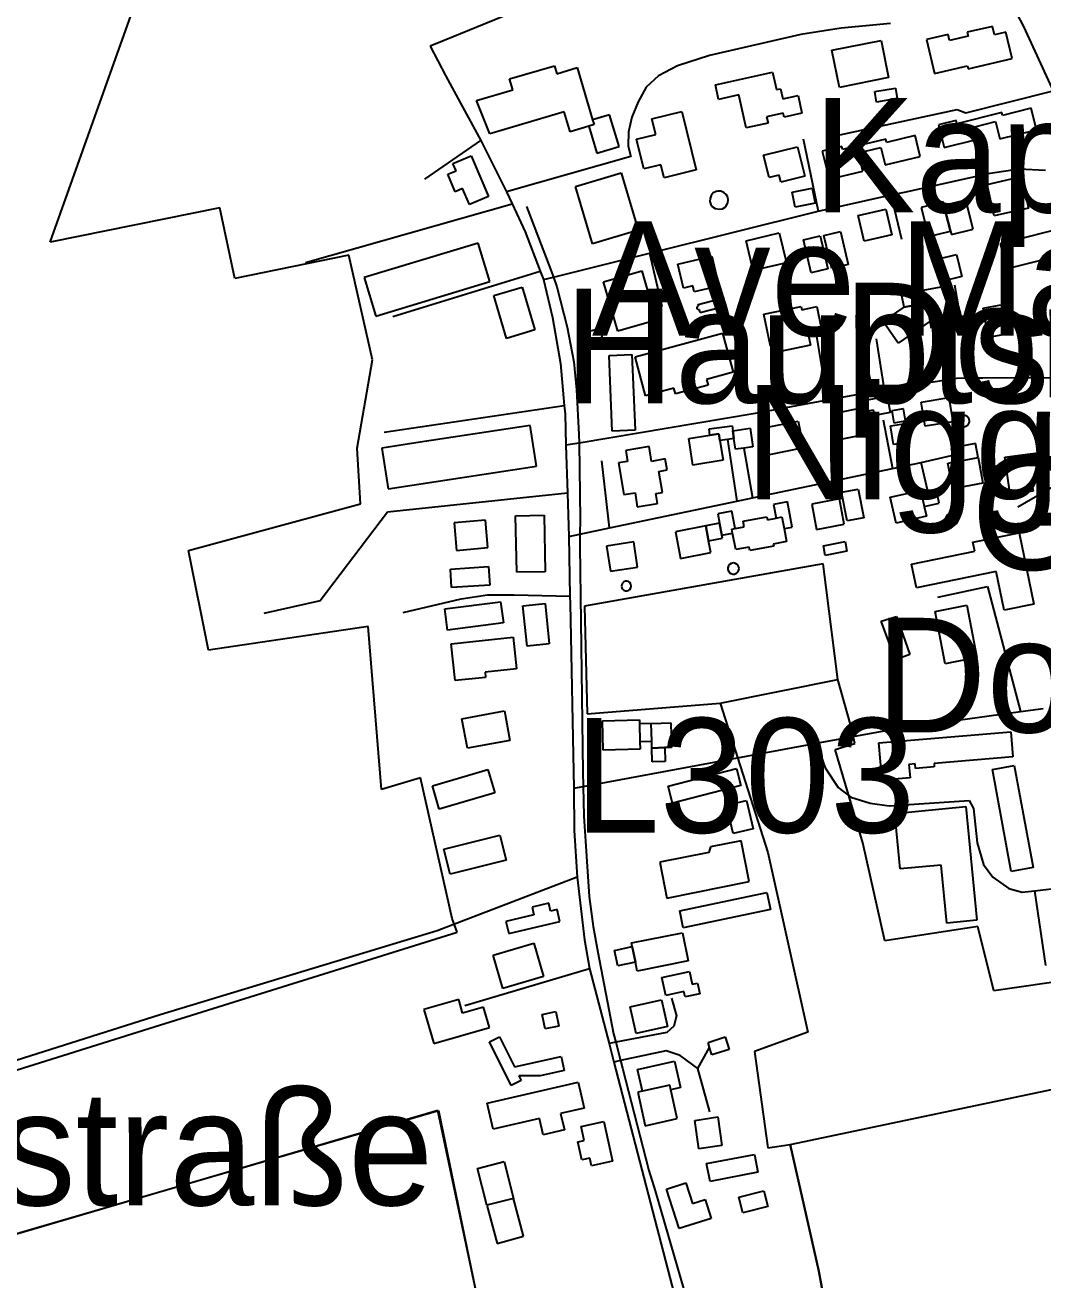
# Model space of a CAD drawing. Extents: x -3657 to 4700, y -7332 to 8131.
# Drawn here: x -3170.5 to -2784.9, y -1244 to -768.4 of the extents above; entities that cross this region are included whole.
import ezdxf

# ---------------------------------------------------------------- set-up
doc = ezdxf.new("R2010")
doc.units = 0
for name, color, linetype in [('OSM_BUILDING_APARTMENTS', 9, 'CONTINUOUS'), ('OSM_BUILDING_CHAPEL', 9, 'CONTINUOUS'), ('OSM_BUILDING_DETACHED', 9, 'CONTINUOUS'), ('OSM_BUILDING_SEMIDETACHED_HOUSE', 9, 'CONTINUOUS'), ('OSM_BUILDING_YES', 9, 'CONTINUOUS'), ('OSM_HIGHWAY_FOOTWAY', 8, 'CONTINUOUS'), ('OSM_HIGHWAY_RESIDENTIAL', 8, 'CONTINUOUS'), ('OSM_HIGHWAY_SECONDARY', 8, 'CONTINUOUS'), ('OSM_HIGHWAY_SERVICE', 8, 'CONTINUOUS'), ('OSM_LABELS', 8, 'CONTINUOUS'), ('OSM_LANDUSE_FARMLAND', 3, 'CONTINUOUS'), ('OSM_LANDUSE_RESIDENTIAL', 3, 'CONTINUOUS'), ('OSM_LEISURE_SWIMMING_AREA', 3, 'CONTINUOUS'), ('OSM_LEISURE_SWIMMING_POOL', 3, 'CONTINUOUS')]:
    doc.layers.add(name, color=color, linetype=linetype)

msp = doc.modelspace()

# ---------------------------------------------------------------- linework, layer by layer
at = {"layer": 'OSM_BUILDING_APARTMENTS'}
for p, q in [((-2804.018371, -768.874667), (-2813.552039, -771.131924)), ((-2803.252341, -772.077081), (-2804.018371, -768.874667)), ((-2820.802784, -771.910288), (-2829.009171, -773.856199)), ((-2829.009171, -773.856199), (-2825.952633, -786.743691)), ((-2820.249118, -774.234262), (-2820.802784, -771.910288)), ((-2813.210738, -772.566338), (-2820.249118, -774.234262)), ((-2813.552039, -771.131924), (-2813.210738, -772.566338)), ((-2798.921613, -771.054087), (-2803.252341, -772.077081)), ((-2796.547677, -781.039392), (-2798.921613, -771.054087)), ((-2825.952633, -786.743691), (-2813.483779, -783.785906)), ((-2813.483779, -783.785906), (-2813.203154, -784.997931)), ((-2813.203154, -784.997931), (-2796.547677, -781.039392)), ((-2800.476428, -801.543736), (-2817.435283, -805.802502)), ((-2800.210971, -802.611207), (-2800.476428, -801.543736)), ((-2789.334854, -799.886932), (-2800.210971, -802.611207)), ((-2787.279465, -808.059759), (-2789.334854, -799.886932)), ((-2817.761415, -804.512641), (-2824.390234, -806.169445)), ((-2824.390234, -806.169445), (-2822.228663, -814.787052)), ((-2817.435283, -805.802502), (-2817.761415, -804.512641)), ((-2810.723035, -806.958929), (-2802.820026, -804.979659)), ((-2809.562612, -811.606877), (-2810.723035, -806.958929)), ((-2802.820026, -804.979659), (-2801.174198, -811.54016)), ((-2801.174198, -811.54016), (-2787.279465, -808.059759)), ((-2844.435966, -811.606877), (-2860.765311, -815.576536)), ((-2844.125003, -812.86338), (-2844.435966, -811.606877)), ((-2833.271639, -810.21694), (-2844.125003, -812.86338)), ((-2831.337601, -818.178497), (-2833.271639, -810.21694)), ((-2822.228663, -814.787052), (-2809.562612, -811.606877)), ((-2861.053521, -814.38675), (-2868.44837, -816.188108)), ((-2868.44837, -816.188108), (-2865.862069, -826.818343)), ((-2860.765311, -815.576536), (-2861.053521, -814.38675)), ((-2854.743249, -816.844158), (-2846.309328, -814.798171)), ((-2853.074667, -823.704885), (-2854.743249, -816.844158)), ((-2846.309328, -814.798171), (-2844.693837, -821.425389)), ((-2844.693837, -821.425389), (-2831.337601, -818.178497)), ((-2865.862069, -826.818343), (-2853.074667, -823.704885)), ((-2875.592933, -849.780095), (-2869.320583, -848.301203)), ((-2872.642578, -862.322883), (-2875.592933, -849.780095)), ((-2869.320583, -848.301203), (-2866.377812, -860.843991)), ((-2867.826445, -848.112171), (-2861.554095, -846.633279)), ((-2864.876089, -860.654959), (-2867.826445, -848.112171)), ((-2861.554095, -846.633279), (-2858.60374, -859.176067)), ((-2866.377812, -860.843991), (-2872.642578, -862.322883)), ((-2858.60374, -859.176067), (-2864.876089, -860.654959))]:
    msp.add_line(p, q, dxfattribs=at)
at = {"layer": 'OSM_BUILDING_CHAPEL'}
for p, q in [((-2960.159677, -885.273516), (-2953.85699, -883.694548)), ((-2953.85699, -883.694548), (-2952.400773, -884.628585)), ((-2952.400773, -884.628585), (-2952.02155, -886.307629)), ((-2959.044761, -889.699074), (-2960.159677, -885.273516)), ((-2952.742074, -888.120106), (-2959.044761, -889.699074)), ((-2952.02155, -886.307629), (-2952.742074, -888.120106))]:
    msp.add_line(p, q, dxfattribs=at)
at = {"layer": 'OSM_BUILDING_DETACHED'}
for p, q in [((-2908.972147, -791.069174), (-2887.31851, -786.276673)), ((-2887.31851, -786.276673), (-2885.862294, -792.870532)), ((-2907.751049, -796.573323), (-2908.972147, -791.069174)), ((-2885.862294, -792.870532), (-2884.261972, -792.514708)), ((-2884.261972, -792.514708), (-2883.412513, -796.362053)), ((-2900.037652, -794.860921), (-2907.751049, -796.573323)), ((-2897.269324, -807.38147), (-2900.037652, -794.860921)), ((-2883.412513, -796.362053), (-2877.633153, -795.083311)), ((-2877.633153, -795.083311), (-2876.154183, -801.755007)), ((-2883.275992, -801.777245), (-2889.555926, -803.167182)), ((-2889.555926, -803.167182), (-2889.025014, -805.557873)), ((-2882.949861, -803.256138), (-2883.275992, -801.777245)), ((-2876.154183, -801.755007), (-2882.949861, -803.256138)), ((-2889.025014, -805.557873), (-2897.269324, -807.38147))]:
    msp.add_line(p, q, dxfattribs=at)
at = {"layer": 'OSM_BUILDING_SEMIDETACHED_HOUSE'}
for p, q in [((-2822.706484, -835.42483), (-2830.988716, -837.537534)), ((-2822.357599, -836.792528), (-2822.706484, -835.42483)), ((-2814.09812, -834.702063), (-2822.357599, -836.792528)), ((-2819.892649, -846.444248), (-2822.357599, -836.792528)), ((-2822.357599, -836.792528), (-2819.892649, -846.444248)), ((-2811.307038, -845.7326), (-2814.09812, -834.702063)), ((-2830.988716, -837.537534), (-2828.174881, -848.556951)), ((-2828.174881, -848.556951), (-2819.892649, -846.444248)), ((-2819.892649, -846.444248), (-2819.566517, -847.823065)), ((-2819.566517, -847.823065), (-2811.307038, -845.7326))]:
    msp.add_line(p, q, dxfattribs=at)
at = {"layer": 'OSM_BUILDING_YES'}
for p, q in [((-2864.800244, -777.914814), (-2846.187976, -774.178665)), ((-2846.187976, -774.178665), (-2843.366557, -788.267062)), ((-2861.97124, -792.003211), (-2864.800244, -777.914814)), ((-2986.947995, -788.811917), (-2969.966386, -783.785906)), ((-2969.966386, -783.785906), (-2969.071419, -786.810408)), ((-2969.071419, -786.810408), (-2961.3201, -784.519793)), ((-2961.3201, -784.519793), (-2955.464896, -804.345848)), ((-2985.74965, -792.881651), (-2986.947995, -788.811917)), ((-2843.366557, -788.267062), (-2861.97124, -792.003211)), ((-2999.424434, -796.929147), (-2985.74965, -792.881651)), ((-2994.395936, -809.56089), (-2999.424434, -796.929147)), ((-2966.272753, -801.23239), (-2993.56923, -809.316262)), ((-2964.027753, -808.827004), (-2966.272753, -801.23239)), ((-2949.056026, -802.399937), (-2955.464896, -804.345848)), ((-2945.4079, -814.431228), (-2949.056026, -802.399937)), ((-2933.01489, -803.956666), (-2921.67612, -801.154554)), ((-2921.67612, -801.154554), (-2916.207724, -823.304583)), ((-2956.966619, -806.758778), (-2964.027753, -808.827004)), ((-2954.918814, -806.136087), (-2956.966619, -806.758778)), ((-2954.918814, -806.136087), (-2956.966619, -806.758778)), ((-2956.966619, -806.758778), (-2953.864574, -816.988711)), ((-2955.464896, -804.345848), (-2954.918814, -806.136087)), ((-2955.464896, -804.345848), (-2954.918814, -806.136087)), ((-2931.551089, -809.872236), (-2933.01489, -803.956666)), ((-2993.56923, -809.316262), (-2994.395936, -809.56089)), ((-2938.839756, -811.673594), (-2931.551089, -809.872236)), ((-2936.071428, -822.904282), (-2938.839756, -811.673594)), ((-3008.419605, -820.813817), (-3001.532914, -817.90051)), ((-3001.532914, -817.90051), (-2994.979939, -833.378844)), ((-2953.864574, -816.988711), (-2945.4079, -814.431228)), ((-2890.739102, -817.711478), (-2877.81518, -814.509065)), ((-2888.645791, -826.184532), (-2890.739102, -817.711478)), ((-2877.81518, -814.509065), (-2875.069605, -825.617438)), ((-3007.228844, -823.638168), (-3008.419605, -820.813817)), ((-2929.609467, -821.303075), (-2936.071428, -822.904282)), ((-2928.3732, -826.306846), (-2929.609467, -821.303075)), ((-3010.338474, -824.961388), (-3007.228844, -823.638168)), ((-3007.547392, -831.555247), (-3010.338474, -824.961388)), ((-2961.995117, -829.587097), (-2944.725298, -824.449891)), ((-2944.725298, -824.449891), (-2938.270922, -846.132902)), ((-2916.207724, -823.304583), (-2928.3732, -826.306846)), ((-2884.85356, -825.250495), (-2888.645791, -826.184532)), ((-2884.201297, -827.874695), (-2884.85356, -825.250495)), ((-2875.069605, -825.617438), (-2884.201297, -827.874695)), ((-2806.043422, -828.786493), (-2792.975395, -825.828708)), ((-2792.975395, -825.828708), (-2790.290496, -837.726565)), ((-3004.75631, -830.376581), (-3007.547392, -831.555247)), ((-3002.192762, -836.425585), (-3004.75631, -830.376581)), ((-2955.54074, -851.281227), (-2961.995117, -829.587097)), ((-2879.847816, -831.71092), (-2872.32403, -830.209788)), ((-2878.710147, -837.4041), (-2879.847816, -831.71092)), ((-2872.32403, -830.209788), (-2871.186361, -835.902968)), ((-2803.358523, -840.68435), (-2806.043422, -828.786493)), ((-2994.979939, -833.378844), (-3002.192762, -836.425585)), ((-2871.186361, -835.902968), (-2878.710147, -837.4041)), ((-2854.879769, -840.573155), (-2844.44355, -838.126867)), ((-2852.596846, -850.32495), (-2854.879769, -840.573155)), ((-2844.44355, -838.126867), (-2842.160627, -847.878662)), ((-2790.290496, -837.726565), (-2803.358523, -840.68435)), ((-2938.270922, -846.132902), (-2955.54074, -851.281227)), ((-2800.878404, -851.170032), (-2770.677079, -843.619896)), ((-2998.848015, -851.00324), (-3042.011184, -864.079763)), ((-2994.426274, -865.625372), (-2998.848015, -851.00324)), ((-2897.345168, -850.169278), (-2884.739793, -847.167015)), ((-2894.652684, -861.466682), (-2897.345168, -850.169278)), ((-2884.739793, -847.167015), (-2882.04731, -858.464419)), ((-2842.160627, -847.878662), (-2852.596846, -850.32495)), ((-2799.316005, -857.408067), (-2800.878404, -851.170032)), ((-2923.22335, -858.998155), (-2910.253921, -855.973653)), ((-2910.253921, -855.973653), (-2907.614529, -867.326655)), ((-2824.784626, -857.063363), (-2817.571804, -855.362081)), ((-2817.571804, -855.362081), (-2815.615013, -863.71282)), ((-2768.280389, -853.216019), (-2796.395987, -860.243538)), ((-2921.107286, -868.0939), (-2923.22335, -858.998155)), ((-2882.04731, -858.464419), (-2894.652684, -861.466682)), ((-2822.820251, -865.414102), (-2824.784626, -857.063363)), ((-2797.230278, -856.896571), (-2799.316005, -857.408067)), ((-2796.395987, -860.243538), (-2797.230278, -856.896571)), ((-3042.011184, -864.079763), (-3037.581859, -878.690776)), ((-3037.581859, -878.690776), (-2994.426274, -865.625372)), ((-2951.316195, -865.703209), (-2936.82229, -861.555638)), ((-2936.82229, -861.555638), (-2932.271613, -877.434274)), ((-2815.615013, -863.71282), (-2822.820251, -865.414102)), ((-2992.947304, -870.951609), (-2982.238044, -867.738076)), ((-2982.238044, -867.738076), (-2977.36882, -883.928057)), ((-2945.953981, -884.417315), (-2951.316195, -865.703209)), ((-2917.565342, -867.271057), (-2921.107286, -868.0939)), ((-2917.042014, -869.528314), (-2917.565342, -867.271057)), ((-2907.614529, -867.326655), (-2917.042014, -869.528314)), ((-2838.398734, -870.373396), (-2822.092143, -867.360013)), ((-2837.488599, -875.288211), (-2838.398734, -870.373396)), ((-2822.092143, -867.360013), (-2819.87748, -879.291229)), ((-2988.07808, -887.15271), (-2992.947304, -870.951609)), ((-2890.572244, -878.001368), (-2876.495484, -875.043583)), ((-2876.495484, -875.043583), (-2876.222443, -876.311205)), ((-2876.222443, -876.311205), (-2870.549266, -875.121419)), ((-2870.549266, -875.121419), (-2868.857931, -883.171932)), ((-2828.857482, -873.687005), (-2837.488599, -875.288211)), ((-2837.488599, -875.288211), (-2828.857482, -873.687005)), ((-2827.575708, -880.603329), (-2828.857482, -873.687005)), ((-2828.857482, -873.687005), (-2827.575708, -880.603329)), ((-2807.567899, -875.688513), (-2800.08962, -874.343055)), ((-2800.08962, -874.343055), (-2798.087322, -885.473667)), ((-2932.271613, -877.434274), (-2931.460075, -880.269744)), ((-2888.03145, -890.110495), (-2890.572244, -878.001368)), ((-2845.444699, -880.736763), (-2837.488599, -875.288211)), ((-2819.87748, -879.291229), (-2820.93172, -879.49138)), ((-2820.93172, -879.49138), (-2820.431145, -882.182297)), ((-2805.558017, -886.819125), (-2807.567899, -875.688513)), ((-2977.36882, -883.928057), (-2988.07808, -887.15271)), ((-2931.460075, -880.269744), (-2945.953981, -884.417315)), ((-2868.857931, -883.171932), (-2874.076041, -884.272762)), ((-2874.076041, -884.272762), (-2872.923203, -889.754671)), ((-2839.748769, -888.987426), (-2845.444699, -880.736763)), ((-2827.575708, -880.603329), (-2839.748769, -888.987426)), ((-2827.05238, -883.405441), (-2827.575708, -880.603329)), ((-2820.431145, -882.182297), (-2827.05238, -883.405441)), ((-2939.370669, -894.124632), (-2906.226572, -885.195679)), ((-2906.226572, -885.195679), (-2902.24473, -900.006844)), ((-2798.087322, -885.473667), (-2805.558017, -886.819125)), ((-2949.253222, -893.613135), (-2940.637274, -893.246192)), ((-2948.032124, -922.301426), (-2949.253222, -893.613135)), ((-2940.637274, -893.246192), (-2939.416175, -921.934483)), ((-2935.396411, -908.880199), (-2939.370669, -894.124632)), ((-2884.997665, -889.476684), (-2888.03145, -890.110495)), ((-2884.428831, -892.178721), (-2884.997665, -889.476684)), ((-2872.923203, -889.754671), (-2884.428831, -892.178721)), ((-2902.24473, -900.006844), (-2912.294142, -902.70888)), ((-2912.294142, -902.70888), (-2911.710138, -904.866062)), ((-2924.649229, -905.978011), (-2935.396411, -908.880199)), ((-2924.057641, -908.19079), (-2924.649229, -905.978011)), ((-2911.710138, -904.866062), (-2924.057641, -908.19079)), ((-2853.529735, -910.792752), (-2843.897469, -909.002513)), ((-2853.044329, -913.383593), (-2853.529735, -910.792752)), ((-2853.044329, -913.383593), (-2851.626035, -913.105606)), ((-2851.626035, -913.105606), (-2853.044329, -913.383593)), ((-2851.626035, -913.105606), (-2851.292319, -914.795769)), ((-2851.292319, -914.795769), (-2851.626035, -913.105606)), ((-2843.897469, -909.002513), (-2842.737046, -915.251668)), ((-2830.935624, -911.282009), (-2820.552497, -909.580727)), ((-2829.433901, -920.47783), (-2830.935624, -911.282009)), ((-2820.552497, -909.580727), (-2819.050774, -918.787667)), ((-2863.503302, -915.474058), (-2853.044329, -913.383593)), ((-2861.508588, -925.481601), (-2863.503302, -915.474058)), ((-2849.085241, -914.384348), (-2851.292319, -914.795769)), ((-2851.292319, -914.795769), (-2849.638906, -923.113149)), ((-2848.713602, -916.363617), (-2849.085241, -914.384348)), ((-2842.737046, -915.251668), (-2848.713602, -916.363617)), ((-2837.716133, -913.817254), (-2842.122705, -914.56226)), ((-2842.122705, -914.56226), (-2841.34909, -919.110132)), ((-2836.942518, -918.354007), (-2837.716133, -913.817254)), ((-2979.120831, -920.110886), (-3020.858122, -926.515714)), ((-2976.754479, -935.533623), (-2979.120831, -920.110886)), ((-2939.416175, -921.934483), (-2948.032124, -922.301426)), ((-2911.384006, -921.367389), (-2902.646707, -920.233201)), ((-2911.065459, -923.813677), (-2911.384006, -921.367389)), ((-2902.646707, -920.233201), (-2902.396419, -922.179112)), ((-2902.396419, -922.179112), (-2895.828276, -921.222836)), ((-2902.396419, -922.179112), (-2902.017196, -925.114658)), ((-2902.017196, -925.114658), (-2902.396419, -922.179112)), ((-2895.828276, -921.222836), (-2894.811958, -928.205877)), ((-2890.625335, -921.111641), (-2877.587646, -918.48744)), ((-2888.585115, -931.263738), (-2890.625335, -921.111641)), ((-2877.587646, -918.48744), (-2875.539842, -928.639537)), ((-2842.600526, -920.355515), (-2836.836335, -919.388119)), ((-2841.424935, -927.394154), (-2842.600526, -920.355515)), ((-2841.34909, -919.110132), (-2836.942518, -918.354007)), ((-2836.836335, -919.388119), (-2835.660744, -926.437878)), ((-2819.050774, -918.787667), (-2829.433901, -920.47783)), ((-3020.858122, -926.515714), (-3035.367196, -928.739613)), ((-2919.067066, -925.103539), (-2911.065459, -923.813677)), ((-2917.451575, -935.144441), (-2919.067066, -925.103539)), ((-2907.66762, -923.279942), (-2911.065459, -923.813677)), ((-2911.065459, -923.813677), (-2907.66762, -923.279942)), ((-2907.273228, -925.792947), (-2907.66762, -923.279942)), ((-2907.66762, -923.279942), (-2907.273228, -925.792947)), ((-2904.429055, -925.426004), (-2907.273228, -925.792947)), ((-2907.273228, -925.792947), (-2906.059714, -933.309724)), ((-2902.017196, -925.114658), (-2904.429055, -925.426004)), ((-2901.402855, -929.162153), (-2902.017196, -925.114658)), ((-2849.638906, -923.113149), (-2861.508588, -925.481601)), ((-2835.660744, -926.437878), (-2841.424935, -927.394154)), ((-2810.449994, -926.971613), (-2819.58927, -928.739613)), ((-2809.433677, -932.29785), (-2810.449994, -926.971613)), ((-3035.367196, -928.739613), (-3033.000844, -944.162349)), ((-2934.06913, -928.13916), (-2942.905028, -929.584694)), ((-2942.905028, -929.584694), (-2942.222426, -933.754504)), ((-2933.15141, -933.754504), (-2934.06913, -928.13916)), ((-2898.209797, -928.695135), (-2901.402855, -929.162153)), ((-2894.811958, -928.205877), (-2898.209797, -928.695135)), ((-2875.539842, -928.639537), (-2888.585115, -931.263738)), ((-2819.58927, -928.739613), (-2818.565368, -934.05473)), ((-2799.278083, -932.231133), (-2784.95862, -930.262983)), ((-2784.95862, -930.262983), (-2783.441727, -941.271281)), ((-3033.000844, -944.162349), (-2976.754479, -935.533623)), ((-2942.222426, -933.754504), (-2945.620265, -934.310479)), ((-2945.620265, -934.310479), (-2943.648305, -946.375128)), ((-2927.963639, -932.820467), (-2933.15141, -933.754504)), ((-2930.360329, -937.590729), (-2927.190024, -936.945798)), ((-2927.190024, -936.945798), (-2927.963639, -932.820467)), ((-2906.059714, -933.309724), (-2917.451575, -935.144441)), ((-2820.878629, -934.49951), (-2818.565368, -934.05473)), ((-2819.020436, -944.206827), (-2820.878629, -934.49951)), ((-2818.565368, -934.05473), (-2809.433677, -932.29785)), ((-2818.565368, -934.05473), (-2809.433677, -932.29785)), ((-2809.433677, -932.29785), (-2807.575483, -942.005167)), ((-2797.336461, -946.308411), (-2799.278083, -932.231133)), ((-2929.055801, -945.541166), (-2930.360329, -937.590729)), ((-2783.441727, -941.271281), (-2789.023891, -942.038526)), ((-2943.648305, -946.375128), (-2939.42376, -945.6746)), ((-2939.42376, -945.6746), (-2938.551547, -951.011957)), ((-2931.551089, -945.952587), (-2929.055801, -945.541166)), ((-2930.921579, -949.755454), (-2931.551089, -945.952587)), ((-2861.144534, -945.485569), (-2854.811509, -944.295783)), ((-2859.089145, -956.349313), (-2861.144534, -945.485569)), ((-2854.811509, -944.295783), (-2852.75612, -955.148408)), ((-2842.699124, -947.387002), (-2831.201081, -944.773921)), ((-2831.201081, -944.773921), (-2830.897702, -946.097141)), ((-2825.216941, -944.80728), (-2830.897702, -946.097141)), ((-2830.897702, -946.097141), (-2829.820709, -950.856284)), ((-2830.897702, -946.097141), (-2829.820709, -950.856284)), ((-2824.132363, -949.566422), (-2825.216941, -944.80728)), ((-2807.575483, -942.005167), (-2819.020436, -944.206827)), ((-2788.599161, -945.107506), (-2797.336461, -946.308411)), ((-2789.023891, -942.038526), (-2788.599161, -945.107506)), ((-2938.551547, -951.011957), (-2930.921579, -949.755454)), ((-2881.675671, -949.121643), (-2886.924118, -950.122397)), ((-2886.924118, -950.122397), (-2885.945723, -955.248483)), ((-2879.840231, -958.662167), (-2881.675671, -949.121643)), ((-2861.97124, -947.998574), (-2872.445382, -949.988963)), ((-2872.445382, -949.988963), (-2870.617526, -959.607324)), ((-2860.143385, -957.616935), (-2861.97124, -947.998574)), ((-2840.476877, -957.172155), (-2842.699124, -947.387002)), ((-2829.820709, -950.856284), (-2824.132363, -949.566422)), ((-2829.820709, -950.856284), (-2828.978833, -954.559075)), ((-2984.649903, -954.347804), (-2973.819292, -954.136534)), ((-2984.240342, -975.808425), (-2984.649903, -954.347804)), ((-2973.819292, -954.136534), (-2973.417316, -975.608274)), ((-2902.684629, -952.657641), (-2908.062012, -953.691754)), ((-2908.062012, -953.691754), (-2907.386995, -957.216633)), ((-2901.433193, -959.207023), (-2902.684629, -952.657641)), ((-2898.422162, -956.449388), (-2889.487666, -954.736987)), ((-2889.487666, -954.736987), (-2889.267717, -955.882294)), ((-2889.267717, -955.882294), (-2885.945723, -955.248483)), ((-2885.945723, -955.248483), (-2883.753813, -954.825943)), ((-2885.945723, -955.248483), (-2883.753813, -954.825943)), ((-2883.753813, -954.825943), (-2882.904354, -959.251501)), ((-2883.753813, -954.825943), (-2882.904354, -959.251501)), ((-2852.75612, -955.148408), (-2859.089145, -956.349313)), ((-2828.978833, -954.559075), (-2840.476877, -957.172155)), ((-2996.049348, -956.071326), (-3007.926615, -957.105439)), ((-3007.926615, -957.105439), (-3007.024064, -967.502164)), ((-2995.146798, -966.468051), (-2996.049348, -956.071326)), ((-2912.643027, -958.228507), (-2924.118317, -960.430167)), ((-2924.118317, -960.430167), (-2922.176695, -970.548905)), ((-2907.386995, -957.216633), (-2912.643027, -958.228507)), ((-2912.643027, -958.228507), (-2911.566033, -963.854971)), ((-2911.566033, -963.854971), (-2912.643027, -958.228507)), ((-2906.514782, -961.753386), (-2907.386995, -957.216633)), ((-2907.386995, -957.216633), (-2906.514782, -961.753386)), ((-2902.760474, -959.462771), (-2901.433193, -959.207023)), ((-2902.760474, -959.462771), (-2901.433193, -959.207023)), ((-2902.46468, -960.975022), (-2902.760474, -959.462771)), ((-2902.46468, -960.975022), (-2902.760474, -959.462771)), ((-2901.433193, -959.207023), (-2898.020185, -958.550973)), ((-2898.020185, -958.550973), (-2898.422162, -956.449388)), ((-2882.904354, -959.251501), (-2879.840231, -958.662167)), ((-2882.904354, -959.251501), (-2881.971465, -964.121838)), ((-2870.617526, -959.607324), (-2860.143385, -957.616935)), ((-2939.91675, -964.277511), (-2950.208864, -965.867599)), ((-2938.452949, -973.829155), (-2939.91675, -964.277511)), ((-2911.566033, -963.854971), (-2906.310002, -962.843097)), ((-2910.701405, -968.347246), (-2911.566033, -963.854971)), ((-2906.514782, -961.753386), (-2902.46468, -960.975022)), ((-2906.310002, -962.843097), (-2906.514782, -961.753386)), ((-2901.273919, -967.213057), (-2902.46468, -960.975022)), ((-2881.971465, -964.121838), (-2887.015132, -965.089234)), ((-2887.015132, -965.089234), (-2886.871027, -965.84536)), ((-2811.398052, -964.422065), (-2793.832439, -960.819349)), ((-2810.707866, -967.80239), (-2811.398052, -964.422065)), ((-2793.832439, -960.819349), (-2788.288198, -987.861955)), ((-3007.024064, -967.502164), (-2995.146798, -966.468051)), ((-2950.208864, -965.867599), (-2948.745063, -975.408123)), ((-2922.176695, -970.548905), (-2910.701405, -968.347246)), ((-2896.222668, -966.245661), (-2901.273919, -967.213057)), ((-2895.964796, -967.59112), (-2896.222668, -966.245661)), ((-2886.871027, -965.84536), (-2895.964796, -967.59112)), ((-2834.659595, -972.717206), (-2810.707866, -967.80239)), ((-3009.360078, -974.563042), (-2994.904095, -973.673483)), ((-3008.927764, -981.568322), (-3009.360078, -974.563042)), ((-2994.904095, -973.673483), (-2994.47178, -980.678763)), ((-2948.745063, -975.408123), (-2938.452949, -973.829155)), ((-2832.801402, -981.757354), (-2834.659595, -972.717206)), ((-2973.417316, -975.608274), (-2984.240342, -975.808425)), ((-2802.600077, -975.563796), (-2832.801402, -981.757354)), ((-2799.604215, -990.185929), (-2802.600077, -975.563796)), ((-2994.47178, -980.678763), (-3008.927764, -981.568322)), ((-3011.506481, -989.685552), (-2990.32308, -986.961276)), ((-2990.32308, -986.961276), (-2989.291593, -994.956192)), ((-2981.896744, -988.462408), (-2973.462822, -987.606207)), ((-2980.32676, -1003.818427), (-2981.896744, -988.462408)), ((-2973.462822, -987.606207), (-2971.885255, -1002.951107)), ((-2825.755437, -990.630709), (-2813.749235, -988.284496)), ((-2813.749235, -988.284496), (-2809.888744, -1008.121671)), ((-2788.288198, -987.861955), (-2799.604215, -990.185929)), ((-3010.474994, -997.691587), (-3011.506481, -989.685552)), ((-2821.887362, -1010.456764), (-2825.755437, -990.630709)), ((-2989.291593, -994.956192), (-3010.474994, -997.691587)), ((-3009.026362, -1002.862151), (-2985.597961, -1000.382504)), ((-3007.547392, -1016.839353), (-3009.026362, -1002.862151)), ((-2985.597961, -1000.382504), (-2984.331356, -1012.413795)), ((-2971.885255, -1002.951107), (-2980.32676, -1003.818427)), ((-2809.888744, -1008.121671), (-2821.887362, -1010.456764)), ((-2984.331356, -1012.413795), (-2996.254129, -1013.670298)), ((-2996.049348, -1015.627328), (-3007.547392, -1016.839353)), ((-2996.254129, -1013.670298), (-2996.049348, -1015.627328)), ((-3004.983844, -1031.305813), (-2988.84411, -1028.370267)), ((-3002.936039, -1042.514262), (-3004.983844, -1031.305813)), ((-2988.84411, -1028.370267), (-2986.80389, -1039.578716)), ((-2951.74851, -1032.095297), (-2937.762763, -1031.694995)), ((-2951.429962, -1043.225909), (-2951.74851, -1032.095297)), ((-2937.762763, -1031.694995), (-2937.724841, -1033.185007)), ((-2933.295515, -1033.062693), (-2937.724841, -1033.185007)), ((-2937.724841, -1033.185007), (-2937.535229, -1039.901181)), ((-2937.724841, -1033.185007), (-2937.535229, -1039.901181)), ((-2933.295515, -1033.062693), (-2925.877912, -1032.851423)), ((-2933.105904, -1039.778866), (-2933.295515, -1033.062693)), ((-2933.105904, -1039.778866), (-2933.295515, -1033.062693)), ((-2925.877912, -1032.851423), (-2925.612456, -1042.202916)), ((-2846.984345, -1040.468275), (-2797.048251, -1036.298465)), ((-2797.048251, -1036.298465), (-2796.251883, -1045.794512)), ((-2986.80389, -1039.578716), (-3002.936039, -1042.514262)), ((-2937.535229, -1039.901181), (-2933.105904, -1039.778866)), ((-2937.535229, -1039.901181), (-2937.4518, -1042.836727)), ((-2933.030059, -1042.414186), (-2933.105904, -1039.778866)), ((-2845.801169, -1054.556672), (-2846.984345, -1040.468275)), ((-2937.4518, -1042.836727), (-2951.429962, -1043.225909)), ((-2928.145666, -1042.269633), (-2933.030059, -1042.414186)), ((-2933.030059, -1042.414186), (-2928.145666, -1042.269633)), ((-2932.885954, -1047.606989), (-2933.030059, -1042.414186)), ((-2925.612456, -1042.202916), (-2928.145666, -1042.269633)), ((-2928.145666, -1042.269633), (-2927.993977, -1047.473555)), ((-2796.251883, -1045.794512), (-2826.127076, -1048.285278)), ((-3016.201262, -1056.691615), (-2995.146798, -1050.553655)), ((-2995.146798, -1050.553655), (-2992.560496, -1059.449249)), ((-2927.993977, -1047.473555), (-2932.885954, -1047.606989)), ((-2926.871476, -1056.836168), (-2901.008463, -1050.164473)), ((-2901.008463, -1050.164473), (-2899.339882, -1056.647137)), ((-2833.294392, -1048.452071), (-2835.615237, -1048.652222)), ((-2835.615237, -1048.652222), (-2835.190507, -1053.667113)), ((-2833.150287, -1050.142234), (-2833.294392, -1048.452071)), ((-2826.020894, -1049.541781), (-2833.150287, -1050.142234)), ((-2826.127076, -1048.285278), (-2826.020894, -1049.541781)), ((-2804.010787, -1050.553655), (-2795.698217, -1049.030284)), ((-2796.896562, -1089.22725), (-2804.010787, -1050.553655)), ((-2795.698217, -1049.030284), (-2788.591577, -1087.69276)), ((-2835.190507, -1053.667113), (-2845.801169, -1054.556672)), ((-3013.607377, -1065.587209), (-3016.201262, -1056.691615)), ((-2992.560496, -1059.449249), (-3013.607377, -1065.587209)), ((-2925.202895, -1063.318832), (-2926.871476, -1056.836168)), ((-2899.339882, -1056.647137), (-2925.202895, -1063.318832)), ((-2904.717265, -1064.130555), (-2897.17831, -1062.362556)), ((-2902.214392, -1074.794149), (-2904.717265, -1064.130555)), ((-2897.17831, -1062.362556), (-2894.675438, -1073.02615)), ((-2840.947113, -1067.221774), (-2814.113289, -1064.619813)), ((-2814.113289, -1064.619813), (-2809.941835, -1107.685608)), ((-2838.906893, -1088.270974), (-2840.947113, -1067.221774)), ((-2894.675438, -1073.02615), (-2902.214392, -1074.794149)), ((-3011.802275, -1080.698599), (-2990.649212, -1075.405721)), ((-2990.649212, -1075.405721), (-2988.267691, -1084.935126)), ((-2899.210946, -1077.607381), (-2910.830341, -1079.931354)), ((-2896.116485, -1093.063475), (-2899.210946, -1077.607381)), ((-3009.420754, -1090.228005), (-3011.802275, -1080.698599)), ((-2911.47502, -1081.966222), (-2930.034197, -1085.680132)), ((-2910.830341, -1079.931354), (-2911.47502, -1081.966222)), ((-2988.267691, -1084.935126), (-3009.420754, -1090.228005)), ((-2930.034197, -1085.680132), (-2927.303791, -1099.31263)), ((-2823.419423, -1086.769842), (-2838.906893, -1088.270974)), ((-2821.28819, -1108.786438), (-2823.419423, -1086.769842)), ((-2788.591577, -1087.69276), (-2796.896562, -1089.22725)), ((-2927.303791, -1099.31263), (-2896.116485, -1093.063475)), ((-2922.495242, -1104.127371), (-2889.495251, -1097.155449)), ((-2889.495251, -1097.155449), (-2888.130048, -1103.615874)), ((-2972.112788, -1101.269661), (-2978.385138, -1102.737434)), ((-2978.385138, -1102.737434), (-2977.702536, -1105.650741)), ((-2971.422602, -1104.205207), (-2972.112788, -1101.269661)), ((-2977.702536, -1105.650741), (-2988.343536, -1108.152627)), ((-2988.343536, -1108.152627), (-2987.266542, -1112.733858)), ((-2987.266542, -1112.733858), (-2967.86549, -1108.174866)), ((-2968.934899, -1103.626993), (-2971.422602, -1104.205207)), ((-2967.86549, -1108.174866), (-2968.934899, -1103.626993)), ((-2921.130039, -1110.587796), (-2922.495242, -1104.127371)), ((-2888.130048, -1103.615874), (-2921.130039, -1110.587796)), ((-2809.941835, -1107.685608), (-2821.28819, -1108.786438)), ((-2940.751041, -1116.269857), (-2921.441002, -1112.433632)), ((-2921.441002, -1112.433632), (-2919.309768, -1123.141703)), ((-2993.197591, -1120.951163), (-2977.778381, -1116.392171)), ((-2977.778381, -1116.392171), (-2974.05441, -1128.990556)), ((-2947.175079, -1119.138686), (-2940.470416, -1117.693152)), ((-2940.470416, -1117.693152), (-2940.751041, -1116.269857)), ((-2940.470416, -1117.693152), (-2939.272071, -1123.564244)), ((-2939.272071, -1123.564244), (-2940.470416, -1117.693152)), ((-2989.47362, -1133.549548), (-2993.197591, -1120.951163)), ((-2945.916059, -1124.987539), (-2947.175079, -1119.138686)), ((-2939.272071, -1123.564244), (-2945.916059, -1124.987539)), ((-2938.597054, -1126.977928), (-2939.272071, -1123.564244)), ((-2919.309768, -1123.141703), (-2938.597054, -1126.977928)), ((-2929.245413, -1129.368619), (-2918.756103, -1127.122481)), ((-2918.756103, -1127.122481), (-2917.724616, -1131.926102)), ((-2974.05441, -1128.990556), (-2989.47362, -1133.549548)), ((-2927.796781, -1136.162629), (-2929.245413, -1129.368619)), ((-2917.724616, -1131.926102), (-2915.767825, -1131.503561)), ((-2915.767825, -1131.503561), (-2914.888027, -1135.584415)), ((-2920.925259, -1134.683736), (-2927.796781, -1136.162629)), ((-2920.477775, -1136.78532), (-2920.925259, -1134.683736)), ((-2914.888027, -1135.584415), (-2920.477775, -1136.78532)), ((-3006.212527, -1137.774955), (-3019.379152, -1141.544463)), ((-3004.748726, -1142.867683), (-3006.212527, -1137.774955)), ((-2996.853301, -1140.599306), (-3004.748726, -1142.867683)), ((-2994.615885, -1148.40519), (-2996.853301, -1140.599306)), ((-2941.213693, -1140.476992), (-2929.321257, -1137.89727)), ((-2939.021783, -1150.562372), (-2941.213693, -1140.476992)), ((-2929.321257, -1137.89727), (-2927.129348, -1147.97153)), ((-3019.379152, -1141.544463), (-3015.677934, -1154.443075)), ((-2974.600492, -1143.412538), (-2969.41272, -1142.345067)), ((-2973.477991, -1148.84997), (-2974.600492, -1143.412538)), ((-2969.41272, -1142.345067), (-2968.297804, -1147.782499)), ((-3015.677934, -1154.443075), (-2994.615885, -1148.40519)), ((-2968.297804, -1147.782499), (-2973.477991, -1148.84997)), ((-2927.129348, -1147.97153), (-2939.021783, -1150.562372)), ((-2994.540041, -1153.731427), (-2990.770563, -1151.863353)), ((-2986.295731, -1170.355069), (-2994.540041, -1153.731427)), ((-2990.770563, -1151.863353), (-2985.12014, -1163.249713)), ((-2911.763229, -1153.976056), (-2905.20267, -1151.907831)), ((-2911.164057, -1155.877489), (-2911.763229, -1153.976056)), ((-2905.20267, -1151.907831), (-2903.716116, -1156.633615)), ((-2985.12014, -1163.249713), (-2967.380084, -1159.391249)), ((-2967.380084, -1159.391249), (-2966.212077, -1164.706367)), ((-2910.276675, -1158.701841), (-2911.164057, -1155.877489)), ((-2903.716116, -1156.633615), (-2910.276675, -1158.701841)), ((-2966.212077, -1164.706367), (-2975.358938, -1166.718995)), ((-2938.468118, -1164.217109), (-2924.444449, -1161.081412)), ((-2936.609925, -1172.52337), (-2938.468118, -1164.217109)), ((-2924.444449, -1161.081412), (-2922.191864, -1171.133433)), ((-2995.3895, -1177.004525), (-2960.96363, -1169.076327)), ((-2982.518669, -1168.486994), (-2986.295731, -1170.355069)), ((-2975.358938, -1166.718995), (-2983.428805, -1166.663397)), ((-2983.428805, -1166.663397), (-2982.518669, -1168.486994)), ((-2960.96363, -1169.076327), (-2958.711045, -1178.8726)), ((-2936.609925, -1172.52337), (-2938.377104, -1172.923672)), ((-2938.377104, -1172.923672), (-2935.5481, -1185.577654)), ((-2926.24955, -1170.210515), (-2936.609925, -1172.52337)), ((-2926.24955, -1170.210515), (-2936.609925, -1172.52337)), ((-2925.855158, -1171.956276), (-2926.24955, -1170.210515)), ((-2925.855158, -1171.956276), (-2926.24955, -1170.210515)), ((-2922.191864, -1171.133433), (-2925.855158, -1171.956276)), ((-2923.420546, -1182.864498), (-2925.855158, -1171.956276)), ((-2993.121746, -1186.845276), (-2995.3895, -1177.004525)), ((-2958.711045, -1178.8726), (-2967.637956, -1180.929706)), ((-2975.647147, -1182.808901), (-2993.121746, -1186.845276)), ((-2974.213684, -1189.046936), (-2975.647147, -1182.808901)), ((-2967.637956, -1180.929706), (-2966.189324, -1187.2011)), ((-2959.818376, -1185.889), (-2951.25552, -1183.976447)), ((-2951.25552, -1183.976447), (-2947.903188, -1199.021121)), ((-2935.5481, -1185.577654), (-2923.420546, -1182.864498)), ((-2916.791727, -1183.553907), (-2908.09235, -1182.252926)), ((-2915.191406, -1194.328695), (-2916.791727, -1183.553907)), ((-2908.09235, -1182.252926), (-2906.492029, -1193.038834)), ((-2966.189324, -1187.2011), (-2974.213684, -1189.046936)), ((-2958.642785, -1191.181879), (-2959.818376, -1185.889)), ((-2961.084982, -1191.726734), (-2958.642785, -1191.181879)), ((-2959.568089, -1198.531863), (-2961.084982, -1191.726734)), ((-2906.492029, -1193.038834), (-2915.191406, -1194.328695)), ((-2956.541889, -1197.864694), (-2959.568089, -1198.531863)), ((-2955.882041, -1200.80024), (-2956.541889, -1197.864694)), ((-2912.278973, -1199.955158), (-2894.159694, -1196.441399)), ((-2894.159694, -1196.441399), (-2892.847583, -1203.179811)), ((-2999.151393, -1201.767636), (-2989.010968, -1199.176794)), ((-2995.586696, -1215.711479), (-2999.151393, -1201.767636)), ((-2989.010968, -1199.176794), (-2985.446271, -1213.120638)), ((-2947.903188, -1199.021121), (-2955.882041, -1200.80024)), ((-2910.966861, -1206.70469), (-2912.278973, -1199.955158)), ((-2892.847583, -1203.179811), (-2910.966861, -1206.70469)), ((-2927.531324, -1209.595758), (-2920.144059, -1207.227307)), ((-2920.144059, -1207.227307), (-2917.626018, -1215.111027)), ((-2922.73036, -1224.595954), (-2927.531324, -1209.595758)), ((-2900.098328, -1212.62026), (-2890.610167, -1210.22957)), ((-2898.573851, -1218.647025), (-2900.098328, -1212.62026)), ((-2890.610167, -1210.22957), (-2889.093274, -1216.256335)), ((-2985.446271, -1213.120638), (-2995.586696, -1215.711479)), ((-2985.446271, -1213.120638), (-2995.586696, -1215.711479)), ((-2995.586696, -1215.711479), (-2991.589685, -1230.177939)), ((-2981.66921, -1227.420305), (-2985.446271, -1213.120638)), ((-2917.626018, -1215.111027), (-2912.847807, -1213.576537)), ((-2912.847807, -1213.576537), (-2910.564884, -1220.704132)), ((-2889.093274, -1216.256335), (-2898.573851, -1218.647025)), ((-2910.564884, -1220.704132), (-2922.73036, -1224.595954)), ((-2991.589685, -1230.177939), (-2981.66921, -1227.420305))]:
    msp.add_line(p, q, dxfattribs=at)
at = {"layer": 'OSM_HIGHWAY_FOOTWAY'}
for p, q in [((-2980.569463, -837.203949), (-2972.036944, -859.298381)), ((-2972.036944, -859.298381), (-2970.353193, -863.901851)), ((-2970.353193, -863.901851), (-2969.003159, -867.593523)), ((-2969.003159, -867.593523), (-2965.142668, -882.905064)), ((-2965.142668, -882.905064), (-2962.571536, -895.992707)), ((-2962.571536, -895.992707), (-2961.638647, -906.622942)), ((-2961.638647, -906.622942), (-2960.69059, -923.524571)), ((-2960.69059, -923.524571), (-2960.637498, -926.838179)), ((-2960.637498, -926.838179), (-2960.1976, -955.737741)), ((-2960.1976, -955.737741), (-2960.281029, -961.364204)), ((-2960.281029, -961.364204), (-2960.349289, -965.956555)), ((-2960.349289, -965.956555), (-2959.181282, -1051.509931)), ((-2959.181282, -1051.509931), (-2959.037177, -1057.002961)), ((-2959.037177, -1057.002961), (-2958.748967, -1068.267007)), ((-2958.748967, -1068.267007), (-2956.761839, -1098.634341)), ((-2956.761839, -1098.634341), (-2955.290453, -1110.087419)), ((-2955.290453, -1110.087419), (-2953.561196, -1119.794736)), ((-2953.561196, -1119.794736), (-2947.508796, -1150.729164)), ((-2947.508796, -1150.729164), (-2946.682089, -1153.8871)), ((-2946.682089, -1153.8871), (-2944.861819, -1160.892381)), ((-2944.861819, -1160.892381), (-2944.103373, -1163.805688)), ((-2944.103373, -1163.805688), (-2934.129806, -1202.612717)), ((-2934.129806, -1202.612717), (-2931.839299, -1210.240689)), ((-2931.839299, -1210.240689), (-2919.901356, -1251.227139))]:
    msp.add_line(p, q, dxfattribs=at)
at = {"layer": 'OSM_HIGHWAY_RESIDENTIAL'}
for p, q in [((-2953.174388, -750.249516), (-3011.734015, -774.234262)), ((-2792.072844, -768.963623), (-2799.255329, -755.186571)), ((-2781.302909, -792.325677), (-2792.072844, -768.963623)), ((-3011.734015, -774.234262), (-3017.073475, -776.424802)), ((-2825.945049, -829.153436), (-2804.829908, -824.461011)), ((-2804.829908, -824.461011), (-2793.877946, -822.893162)), ((-2793.877946, -822.893162), (-2783.919548, -823.404659)), ((-2842.33507, -832.789511), (-2836.714984, -831.544127)), ((-2836.714984, -831.544127), (-2825.945049, -829.153436)), ((-2869.980432, -838.916351), (-2842.33507, -832.789511)), ((-2933.962948, -854.850584), (-2869.980432, -838.916351)), ((-2970.353193, -863.901851), (-2933.962948, -854.850584)), ((-2974.13784, -864.847008), (-2970.353193, -863.901851)), ((-2817.662817, -902.386415), (-2844.974462, -906.6563)), ((-2812.217174, -902.264101), (-2817.662817, -902.386415)), ((-2807.628575, -902.164025), (-2812.217174, -902.264101)), ((-2754.507007, -902.008352), (-2807.628575, -902.164025)), ((-2847.864142, -907.112199), (-2866.658438, -910.60372)), ((-2844.974462, -906.6563), (-2847.864142, -907.112199)), ((-2866.658438, -910.60372), (-2893.841147, -915.65197)), ((-2893.841147, -915.65197), (-2960.637498, -926.838179)), ((-2960.637498, -926.838179), (-2965.582567, -927.672141)), ((-2894.925725, -947.598272), (-2841.872418, -936.434302)), ((-2841.872418, -936.434302), (-2831.056976, -934.154806)), ((-2949.139455, -959.017991), (-2900.864358, -948.854775)), ((-2900.864358, -948.854775), (-2894.925725, -947.598272)), ((-2960.281029, -961.364204), (-2949.139455, -959.017991)), ((-2964.55108, -962.264883), (-2960.281029, -961.364204)), ((-2840.840931, -1035.130919), (-2793.422879, -1028.570418)), ((-2793.422879, -1028.570418), (-2784.769008, -1027.380632)), ((-2870.594773, -1040.635067), (-2840.840931, -1035.130919)), ((-2959.037177, -1057.002961), (-2870.594773, -1040.635067)), ((-2962.594289, -1057.659011), (-2959.037177, -1057.002961)), ((-2961.327684, -1091.306595), (-3014.426498, -1111.744223)), ((-3014.426498, -1111.744223), (-3119.274092, -1143.501494)), ((-3119.274092, -1143.501494), (-3202.536309, -1169.988126))]:
    msp.add_line(p, q, dxfattribs=at)
at = {"layer": 'OSM_HIGHWAY_SECONDARY'}
for p, q in [((-3017.073475, -776.424802), (-3011.23344, -787.444219)), ((-3011.23344, -787.444219), (-3008.745737, -792.125526)), ((-3008.745737, -792.125526), (-2997.831697, -812.129493)), ((-2997.831697, -812.129493), (-2988.161509, -831.588605)), ((-2988.161509, -831.588605), (-2986.022691, -836.147597)), ((-2986.022691, -836.147597), (-2981.032115, -846.777832)), ((-2981.032115, -846.777832), (-2975.336184, -861.711311)), ((-2975.336184, -861.711311), (-2974.13784, -864.847008)), ((-2974.13784, -864.847008), (-2970.656572, -879.191153)), ((-2970.656572, -879.191153), (-2967.607618, -896.615398)), ((-2967.607618, -896.615398), (-2966.212077, -912.638587)), ((-2966.212077, -912.638587), (-2965.939037, -915.763165)), ((-2965.939037, -915.763165), (-2965.582567, -927.672141)), ((-2965.582567, -927.672141), (-2965.04407, -945.752437)), ((-2965.04407, -945.752437), (-2964.55108, -962.264883)), ((-2964.55108, -962.264883), (-2964.065675, -984.91529)), ((-2964.065675, -984.91529), (-2964.004999, -987.606207)), ((-2964.004999, -987.606207), (-2962.594289, -1057.659011)), ((-2962.594289, -1057.659011), (-2962.435016, -1073.6822)), ((-2962.435016, -1073.6822), (-2961.327684, -1091.306595)), ((-2961.327684, -1091.306595), (-2958.529018, -1115.057832)), ((-2958.529018, -1115.057832), (-2956.663241, -1125.954935)), ((-2956.663241, -1125.954935), (-2949.268391, -1154.376358)), ((-2949.268391, -1154.376358), (-2947.432951, -1161.448355)), ((-2947.432951, -1161.448355), (-2923.792185, -1252.339088))]:
    msp.add_line(p, q, dxfattribs=at)
at = {"layer": 'OSM_HIGHWAY_SERVICE'}
for p, q in [((-2861.288639, -769.564075), (-2876.548575, -772.010364)), ((-2842.577773, -767.740478), (-2861.288639, -769.564075)), ((-2876.548575, -772.010364), (-2911.133719, -779.949681)), ((-2911.133719, -779.949681), (-2923.337117, -783.808145)), ((-2923.337117, -783.808145), (-2930.458927, -787.677729)), ((-2930.458927, -787.677729), (-2935.138539, -791.947614)), ((-2935.138539, -791.947614), (-2938.187493, -797.440643)), ((-2814.02986, -801.68829), (-2780.976777, -793.304192)), ((-2938.187493, -797.440643), (-2940.629689, -803.345094)), ((-2940.629689, -803.345094), (-2941.850788, -808.838123)), ((-2861.811967, -810.00567), (-2817.382192, -800.342831)), ((-2817.382192, -800.342831), (-2814.02986, -801.68829)), ((-3019.05302, -826.818343), (-2997.831697, -812.129493)), ((-2941.850788, -808.838123), (-2942.055568, -814.331153)), ((-2875.691531, -811.451204), (-2869.980432, -838.916351)), ((-2942.055568, -814.331153), (-2941.03925, -818.200736)), ((-2941.03925, -818.200736), (-2988.161509, -831.588605)), ((-3064.218487, -858.353224), (-2986.022691, -836.147597)), ((-2838.262214, -849.702259), (-2842.33507, -832.789511)), ((-2933.962948, -854.850584), (-2929.199906, -874.932388)), ((-3031.15782, -878.913166), (-2975.336184, -861.711311)), ((-2818.33025, -866.792919), (-2812.217174, -902.264101)), ((-2929.199906, -874.932388), (-2932.271613, -877.434274)), ((-2870.814722, -885.718296), (-2866.658438, -910.60372)), ((-2848.031, -887.341742), (-2844.974462, -906.6563)), ((-3034.494983, -922.701728), (-2966.212077, -912.638587)), ((-2845.384023, -918.0649), (-2841.872418, -936.434302)), ((-2904.429055, -925.426004), (-2900.864358, -948.854775)), ((-2898.209797, -928.695135), (-2894.925725, -947.598272)), ((-2831.056976, -934.154806), (-2819.551348, -931.497247)), ((-2949.139455, -959.017991), (-2951.998797, -933.587712)), ((-2828.607195, -944.529292), (-2831.056976, -934.154806)), ((-2794.325429, -951.023076), (-2773.369563, -938.813873)), ((-2965.04407, -945.752437), (-3033.258716, -953.013465)), ((-3033.258716, -953.013465), (-3058.689415, -986.583214)), ((-3005.325145, -985.927164), (-2995.351578, -984.303718)), ((-2995.351578, -984.303718), (-2985.180815, -984.303718)), ((-2985.180815, -984.303718), (-2964.065675, -984.91529)), ((-2824.632937, -985.204396), (-2805.914486, -981.134662)), ((-2805.914486, -981.134662), (-2793.422879, -1028.570418)), ((-3058.689415, -986.583214), (-3080.047258, -991.464671)), ((-3027.289745, -991.019891), (-3005.325145, -985.927164)), ((-2870.594773, -1040.635067), (-2867.356208, -1049.908724)), ((-2867.356208, -1049.908724), (-2862.471815, -1057.436621)), ((-2862.471815, -1057.436621), (-2857.587422, -1061.094934)), ((-2857.587422, -1061.094934), (-2850.268417, -1063.341071)), ((-2850.268417, -1063.341071), (-2843.146607, -1064.352945)), ((-2843.146607, -1064.352945), (-2812.831515, -1062.318078)), ((-2812.831515, -1062.318078), (-2811.20844, -1065.375939)), ((-2811.20844, -1065.375939), (-2809.782562, -1078.396864)), ((-2809.782562, -1078.396864), (-2807.340365, -1086.536333)), ((-2807.340365, -1086.536333), (-2803.881851, -1091.41779)), ((-2803.881851, -1091.41779), (-2797.783944, -1095.687676)), ((-2797.783944, -1095.687676), (-2792.69477, -1097.110971)), ((-2792.69477, -1097.110971), (-2788.037911, -1096.543877)), ((-2788.037911, -1096.543877), (-2779.475054, -1095.487525)), ((-2788.037911, -1096.543877), (-2783.949886, -1124.787388)), ((-3003.899266, -1139.954376), (-2956.663241, -1125.954935)), ((-2925.536611, -1137.196742), (-2923.701171, -1143.912915)), ((-2923.701171, -1143.912915), (-2924.725074, -1147.782499)), ((-2927.364466, -1150.217668), (-2946.682089, -1153.8871)), ((-2924.725074, -1147.782499), (-2927.364466, -1150.217668)), ((-2946.682089, -1153.8871), (-2949.268391, -1154.376358)), ((-2927.569247, -1157.133992), (-2944.861819, -1160.892381)), ((-2922.282877, -1158.968708), (-2927.569247, -1157.133992)), ((-2915.570629, -1163.850166), (-2922.282877, -1158.968708)), ((-2915.570629, -1163.850166), (-2911.164057, -1155.877489)), ((-2944.861819, -1160.892381), (-2947.432951, -1161.448355)), ((-2911.088212, -1180.329254), (-2915.570629, -1163.850166))]:
    msp.add_line(p, q, dxfattribs=at)
at = {"layer": 'OSM_LANDUSE_FARMLAND'}
for p, q in [((-2868.076732, -972.561533), (-2958.521434, -988.618081)), ((-2862.577997, -1016.505768), (-2868.076732, -972.561533)), ((-2958.521434, -988.618081), (-2957.505116, -1029.515575)), ((-2907.136708, -1025.45696), (-2862.577997, -1016.505768)), ((-2957.505116, -1029.515575), (-2907.136708, -1025.45696)), ((-2880.6366, -1192.638532), (-2744.381751, -1164.005839)), ((-3193.108824, -1232.023775), (-3013.827326, -1179.862235)), ((-3013.827326, -1179.862235), (-2995.905244, -1266.783309)), ((-2875.335061, -1216.067303), (-2880.6366, -1192.638532)), ((-2869.752898, -1240.708099), (-2875.335061, -1216.067303)), ((-2862.699349, -1279.592965), (-2869.752898, -1240.708099))]:
    msp.add_line(p, q, dxfattribs=at)
at = {"layer": 'OSM_LANDUSE_RESIDENTIAL'}
for p, q in [((-3161.003799, -850.658535), (-3127.639753, -757.076885)), ((-3096.725489, -837.637609), (-3161.003799, -850.658535)), ((-3091.021974, -864.502304), (-3096.725489, -837.637609)), ((-3047.896726, -855.551112), (-3091.021974, -864.502304)), ((-3038.947062, -895.225462), (-3047.896726, -855.551112)), ((-3044.642992, -928.79521), (-3038.947062, -895.225462)), ((-3043.376387, -949.822171), (-3044.642992, -928.79521)), ((-3108.663431, -967.535523), (-3043.376387, -949.822171)), ((-3101.056216, -1005.275081), (-3108.663431, -967.535523)), ((-2868.076732, -972.561533), (-2958.521434, -988.618081)), ((-2862.577997, -1016.505768), (-2868.076732, -972.561533)), ((-2958.521434, -988.618081), (-2957.505116, -1029.515575)), ((-3040.577721, -996.346128), (-3101.056216, -1005.275081)), ((-3035.488548, -1058.192746), (-3040.577721, -996.346128)), ((-2857.496408, -1034.408152), (-2862.577997, -1016.505768)), ((-2957.505116, -1029.515575), (-2907.136708, -1025.45696)), ((-2907.136708, -1025.45696), (-2889.15395, -1082.077417)), ((-2856.070529, -1040.712904), (-2857.496408, -1034.408152)), ((-2863.6019, -1042.959041), (-2856.070529, -1040.712904)), ((-2853.105005, -1078.396864), (-2863.6019, -1042.959041)), ((-3020.653341, -1053.73383), (-3035.488548, -1058.192746)), ((-3008.639554, -1107.029558), (-3020.653341, -1053.73383)), ((-2844.792435, -1115.547089), (-2853.105005, -1078.396864)), ((-2889.15395, -1082.077417), (-2873.985027, -1150.061995)), ((-3006.766192, -1112.233481), (-3008.639554, -1107.029558)), ((-3123.642742, -1148.749895), (-3006.766192, -1112.233481)), ((-2809.539859, -1110.098538), (-2844.792435, -1115.547089)), ((-2803.441952, -1134.427988), (-2809.539859, -1110.098538)), ((-2751.731094, -1126.955689), (-2803.441952, -1134.427988)), ((-3180.018043, -1166.37429), (-3123.642742, -1148.749895)), ((-2873.985027, -1150.061995), (-2894.106603, -1157.489816)), ((-2894.106603, -1157.489816), (-2889.138781, -1193.983991)), ((-3014.145873, -1179.795518), (-3194.686392, -1232.824379)), ((-2995.700463, -1266.98346), (-3014.145873, -1179.795518)), ((-2889.138781, -1193.983991), (-2880.6366, -1192.638532)), ((-2880.6366, -1192.638532), (-2875.335061, -1216.067303)), ((-2875.335061, -1216.067303), (-2869.752898, -1240.708099)), ((-2869.752898, -1240.708099), (-2862.699349, -1279.592965))]:
    msp.add_line(p, q, dxfattribs=at)
at = {"layer": 'OSM_LEISURE_SWIMMING_AREA'}
for p, q in [((-2846.165223, -994.300141), (-2840.378279, -992.609979)), ((-2840.378279, -992.609979), (-2835.334612, -1006.998602)), ((-2840.749917, -1008.955633), (-2846.165223, -994.300141)), ((-2835.334612, -1006.998602), (-2840.749917, -1008.955633))]:
    msp.add_line(p, q, dxfattribs=at)
at = {"layer": 'OSM_LEISURE_SWIMMING_POOL'}
for p, q in [((-2848.584666, -793.615538), (-2840.71958, -792.325677)), ((-2847.939987, -797.551838), (-2848.584666, -793.615538)), ((-2840.71958, -792.325677), (-2840.0749, -796.261977)), ((-2840.0749, -796.261977), (-2847.939987, -797.551838)), ((-2909.7761, -832.033385), (-2910.572469, -832.945183)), ((-2908.72186, -831.444052), (-2909.7761, -832.033385)), ((-2908.062012, -831.288379), (-2908.72186, -831.444052)), ((-2906.848498, -831.332857), (-2908.062012, -831.288379)), ((-2905.725998, -831.788756), (-2906.848498, -831.332857)), ((-2904.868954, -832.556001), (-2905.725998, -831.788756)), ((-2911.004783, -834.079372), (-2911.035121, -835.21356)), ((-2911.035121, -835.21356), (-2910.663482, -836.369987)), ((-2910.572469, -832.945183), (-2911.004783, -834.079372)), ((-2910.663482, -836.369987), (-2910.026388, -837.226188)), ((-2905.27093, -837.348503), (-2904.823447, -836.859245)), ((-2904.28495, -833.612353), (-2904.868954, -832.556001)), ((-2904.823447, -836.859245), (-2904.262197, -835.791774)), ((-2904.102923, -834.590868), (-2904.28495, -833.612353)), ((-2904.262197, -835.791774), (-2904.102923, -834.590868)), ((-2910.026388, -837.226188), (-2909.025239, -837.915597)), ((-2909.025239, -837.915597), (-2907.485593, -838.226942)), ((-2907.485593, -838.226942), (-2906.302417, -837.982314)), ((-2906.302417, -837.982314), (-2905.27093, -837.348503)), ((-2915.790578, -875.165897), (-2915.608551, -874.976866)), ((-2915.608551, -874.976866), (-2915.373433, -874.87679)), ((-2915.532707, -874.276338), (-2908.266793, -872.363785)), ((-2915.373433, -874.87679), (-2915.532707, -874.276338)), ((-2908.266793, -872.363785), (-2907.424917, -875.577318)), ((-2915.927099, -875.655155), (-2915.904345, -875.399406)), ((-2915.843669, -875.933142), (-2915.927099, -875.655155)), ((-2915.904345, -875.399406), (-2915.790578, -875.165897)), ((-2915.684396, -876.133293), (-2915.843669, -875.933142)), ((-2915.472031, -876.277846), (-2915.684396, -876.133293)), ((-2915.221744, -876.333444), (-2915.472031, -876.277846)), ((-2915.001794, -876.311205), (-2915.221744, -876.333444)), ((-2914.690831, -877.478752), (-2915.001794, -876.311205)), ((-2907.424917, -875.577318), (-2914.690831, -877.478752)), ((-2816.889202, -917.809151), (-2816.995384, -918.543038)), ((-2816.42655, -917.019667), (-2816.889202, -917.809151)), ((-2815.834962, -916.563768), (-2816.42655, -917.019667)), ((-2815.122023, -916.341378), (-2815.834962, -916.563768)), ((-2814.378745, -916.385856), (-2815.122023, -916.341378)), ((-2813.506532, -916.808397), (-2814.378745, -916.385856)), ((-2813.013542, -917.364372), (-2813.506532, -916.808397)), ((-2812.8391, -917.742434), (-2813.013542, -917.364372)), ((-2812.710164, -918.476321), (-2812.8391, -917.742434)), ((-2816.995384, -918.543038), (-2816.836111, -919.276924)), ((-2816.836111, -919.276924), (-2816.608577, -919.699465)), ((-2816.608577, -919.699465), (-2816.085249, -920.222081)), ((-2816.085249, -920.222081), (-2815.410232, -920.544547)), ((-2815.410232, -920.544547), (-2814.742799, -920.611264)), ((-2814.742799, -920.611264), (-2814.014691, -920.444471)), ((-2814.014691, -920.444471), (-2813.210738, -919.855138)), ((-2813.210738, -919.855138), (-2812.8391, -919.210208)), ((-2812.8391, -919.210208), (-2812.710164, -918.476321)), ((-2821.682582, -954.903779), (-2821.811517, -955.74886)), ((-2821.811517, -955.74886), (-2821.644659, -956.582822)), ((-2821.121331, -953.980861), (-2821.682582, -954.903779)), ((-2820.431145, -953.480484), (-2821.121331, -953.980861)), ((-2819.604439, -953.246975), (-2820.431145, -953.480484)), ((-2818.451601, -953.402647), (-2819.604439, -953.246975)), ((-2817.715908, -953.847427), (-2818.451601, -953.402647)), ((-2817.298763, -954.314446), (-2817.715908, -953.847427)), ((-2816.949878, -955.10393), (-2817.298763, -954.314446)), ((-2817.05606, -956.616181), (-2816.889202, -955.960131)), ((-2816.889202, -955.960131), (-2816.949878, -955.10393)), ((-2821.644659, -956.582822), (-2821.455048, -956.983124)), ((-2821.455048, -956.983124), (-2820.893798, -957.628055)), ((-2820.893798, -957.628055), (-2819.885064, -958.106193)), ((-2819.885064, -958.106193), (-2819.02802, -958.150671)), ((-2819.02802, -958.150671), (-2818.17856, -957.872684)), ((-2818.17856, -957.872684), (-2817.503543, -957.338948)), ((-2817.503543, -957.338948), (-2817.05606, -956.616181)), ((-2868.053978, -965.745284), (-2859.809669, -964.166316)), ((-2859.809669, -964.166316), (-2859.104314, -967.857988)), ((-2867.348624, -969.436956), (-2868.053978, -965.745284)), ((-2859.104314, -967.857988), (-2867.348624, -969.436956)), ((-2904.019494, -973.417734), (-2904.247028, -974.129382)), ((-2904.247028, -974.129382), (-2904.209106, -974.874388)), ((-2904.209106, -974.874388), (-2903.920896, -975.552677)), ((-2903.572011, -972.828401), (-2904.019494, -973.417734)), ((-2902.95767, -972.439219), (-2903.572011, -972.828401)), ((-2902.100625, -972.272427), (-2902.95767, -972.439219)), ((-2901.380102, -972.41698), (-2902.100625, -972.272427)), ((-2900.743007, -972.795043), (-2901.380102, -972.41698)), ((-2900.280355, -973.362137), (-2900.743007, -972.795043)), ((-2900.098328, -973.806916), (-2900.280355, -973.362137)), ((-2900.196926, -975.252451), (-2900.014899, -974.540803)), ((-2900.014899, -974.540803), (-2900.098328, -973.806916)), ((-2943.663474, -979.466738), (-2944.13371, -979.889279)), ((-2943.07947, -979.222109), (-2943.663474, -979.466738)), ((-2942.442376, -979.188751), (-2943.07947, -979.222109)), ((-2941.896294, -979.355543), (-2942.442376, -979.188751)), ((-2941.372966, -979.722487), (-2941.896294, -979.355543)), ((-2941.008912, -980.245103), (-2941.372966, -979.722487)), ((-2903.920896, -975.552677), (-2903.685778, -975.852903)), ((-2903.685778, -975.852903), (-2903.09419, -976.297683)), ((-2903.09419, -976.297683), (-2902.388835, -976.508953)), ((-2902.388835, -976.508953), (-2901.698649, -976.475595)), ((-2901.698649, -976.475595), (-2901.016048, -976.197607)), ((-2901.016048, -976.197607), (-2900.462382, -975.70835)), ((-2900.462382, -975.70835), (-2900.196926, -975.252451)), ((-2944.437089, -980.489732), (-2944.505349, -981.112423)), ((-2944.505349, -981.112423), (-2944.361244, -981.735115)), ((-2944.13371, -979.889279), (-2944.437089, -980.489732)), ((-2944.361244, -981.735115), (-2944.171633, -982.0687)), ((-2944.171633, -982.0687), (-2943.716565, -982.524599)), ((-2943.716565, -982.524599), (-2943.003626, -982.813706)), ((-2943.003626, -982.813706), (-2942.366531, -982.813706)), ((-2942.366531, -982.813706), (-2941.767358, -982.602435)), ((-2941.767358, -982.602435), (-2941.350213, -982.27997)), ((-2941.350213, -982.27997), (-2941.001328, -981.746234)), ((-2940.849639, -981.123543), (-2941.008912, -980.245103)), ((-2941.001328, -981.746234), (-2940.849639, -981.123543))]:
    msp.add_line(p, q, dxfattribs=at)

# ---------------------------------------------------------------- texts
at = {"layer": 'OSM_LABELS'}
for s, p in [('Kapellenweg', (-2871.917464, -839.39875)), ('Ave Maria Kapelle', (-2955.769358, -886.142425)), ('Dorfstraße', (-2860.536063, -909.466333)), ('Hauptstraße', (-2966.293153, -911.707698)), ('Niggelweg', (-2897.804548, -948.207377)), ("Guggi's Naturwerkstatt", (-2812.061271, -974.871917)), ('Dorfstraße', (-2848.14898, -1036.482831)), ('L303', (-2962.383748, -1074.498174)), ('Bahnhofstraße', (-3396.69125, -1215.743745))]:
    msp.add_text(s, height=43.418293, dxfattribs=at).set_placement(p)

doc.saveas('drawing.dxf')
